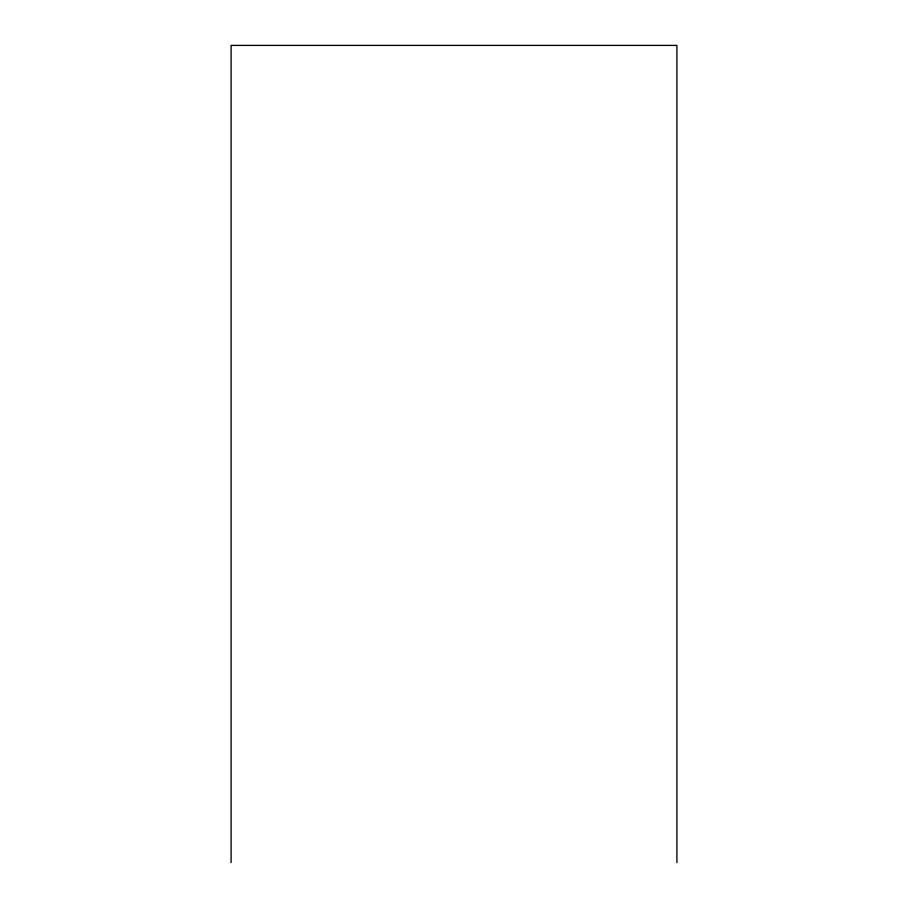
<?xml version="1.0" encoding="UTF-8"?>
<svg xmlns="http://www.w3.org/2000/svg" width="908" height="908" viewBox="0 0 908 908"><rect width="100%" height="100%" fill="white"/><g stroke="black" fill="none" stroke-linecap="round" stroke-linejoin="round"><path stroke-width="1.36" d="M676.903 862.6L676.903 45.4L231.097 45.4L231.097 862.6"/></g></svg>
